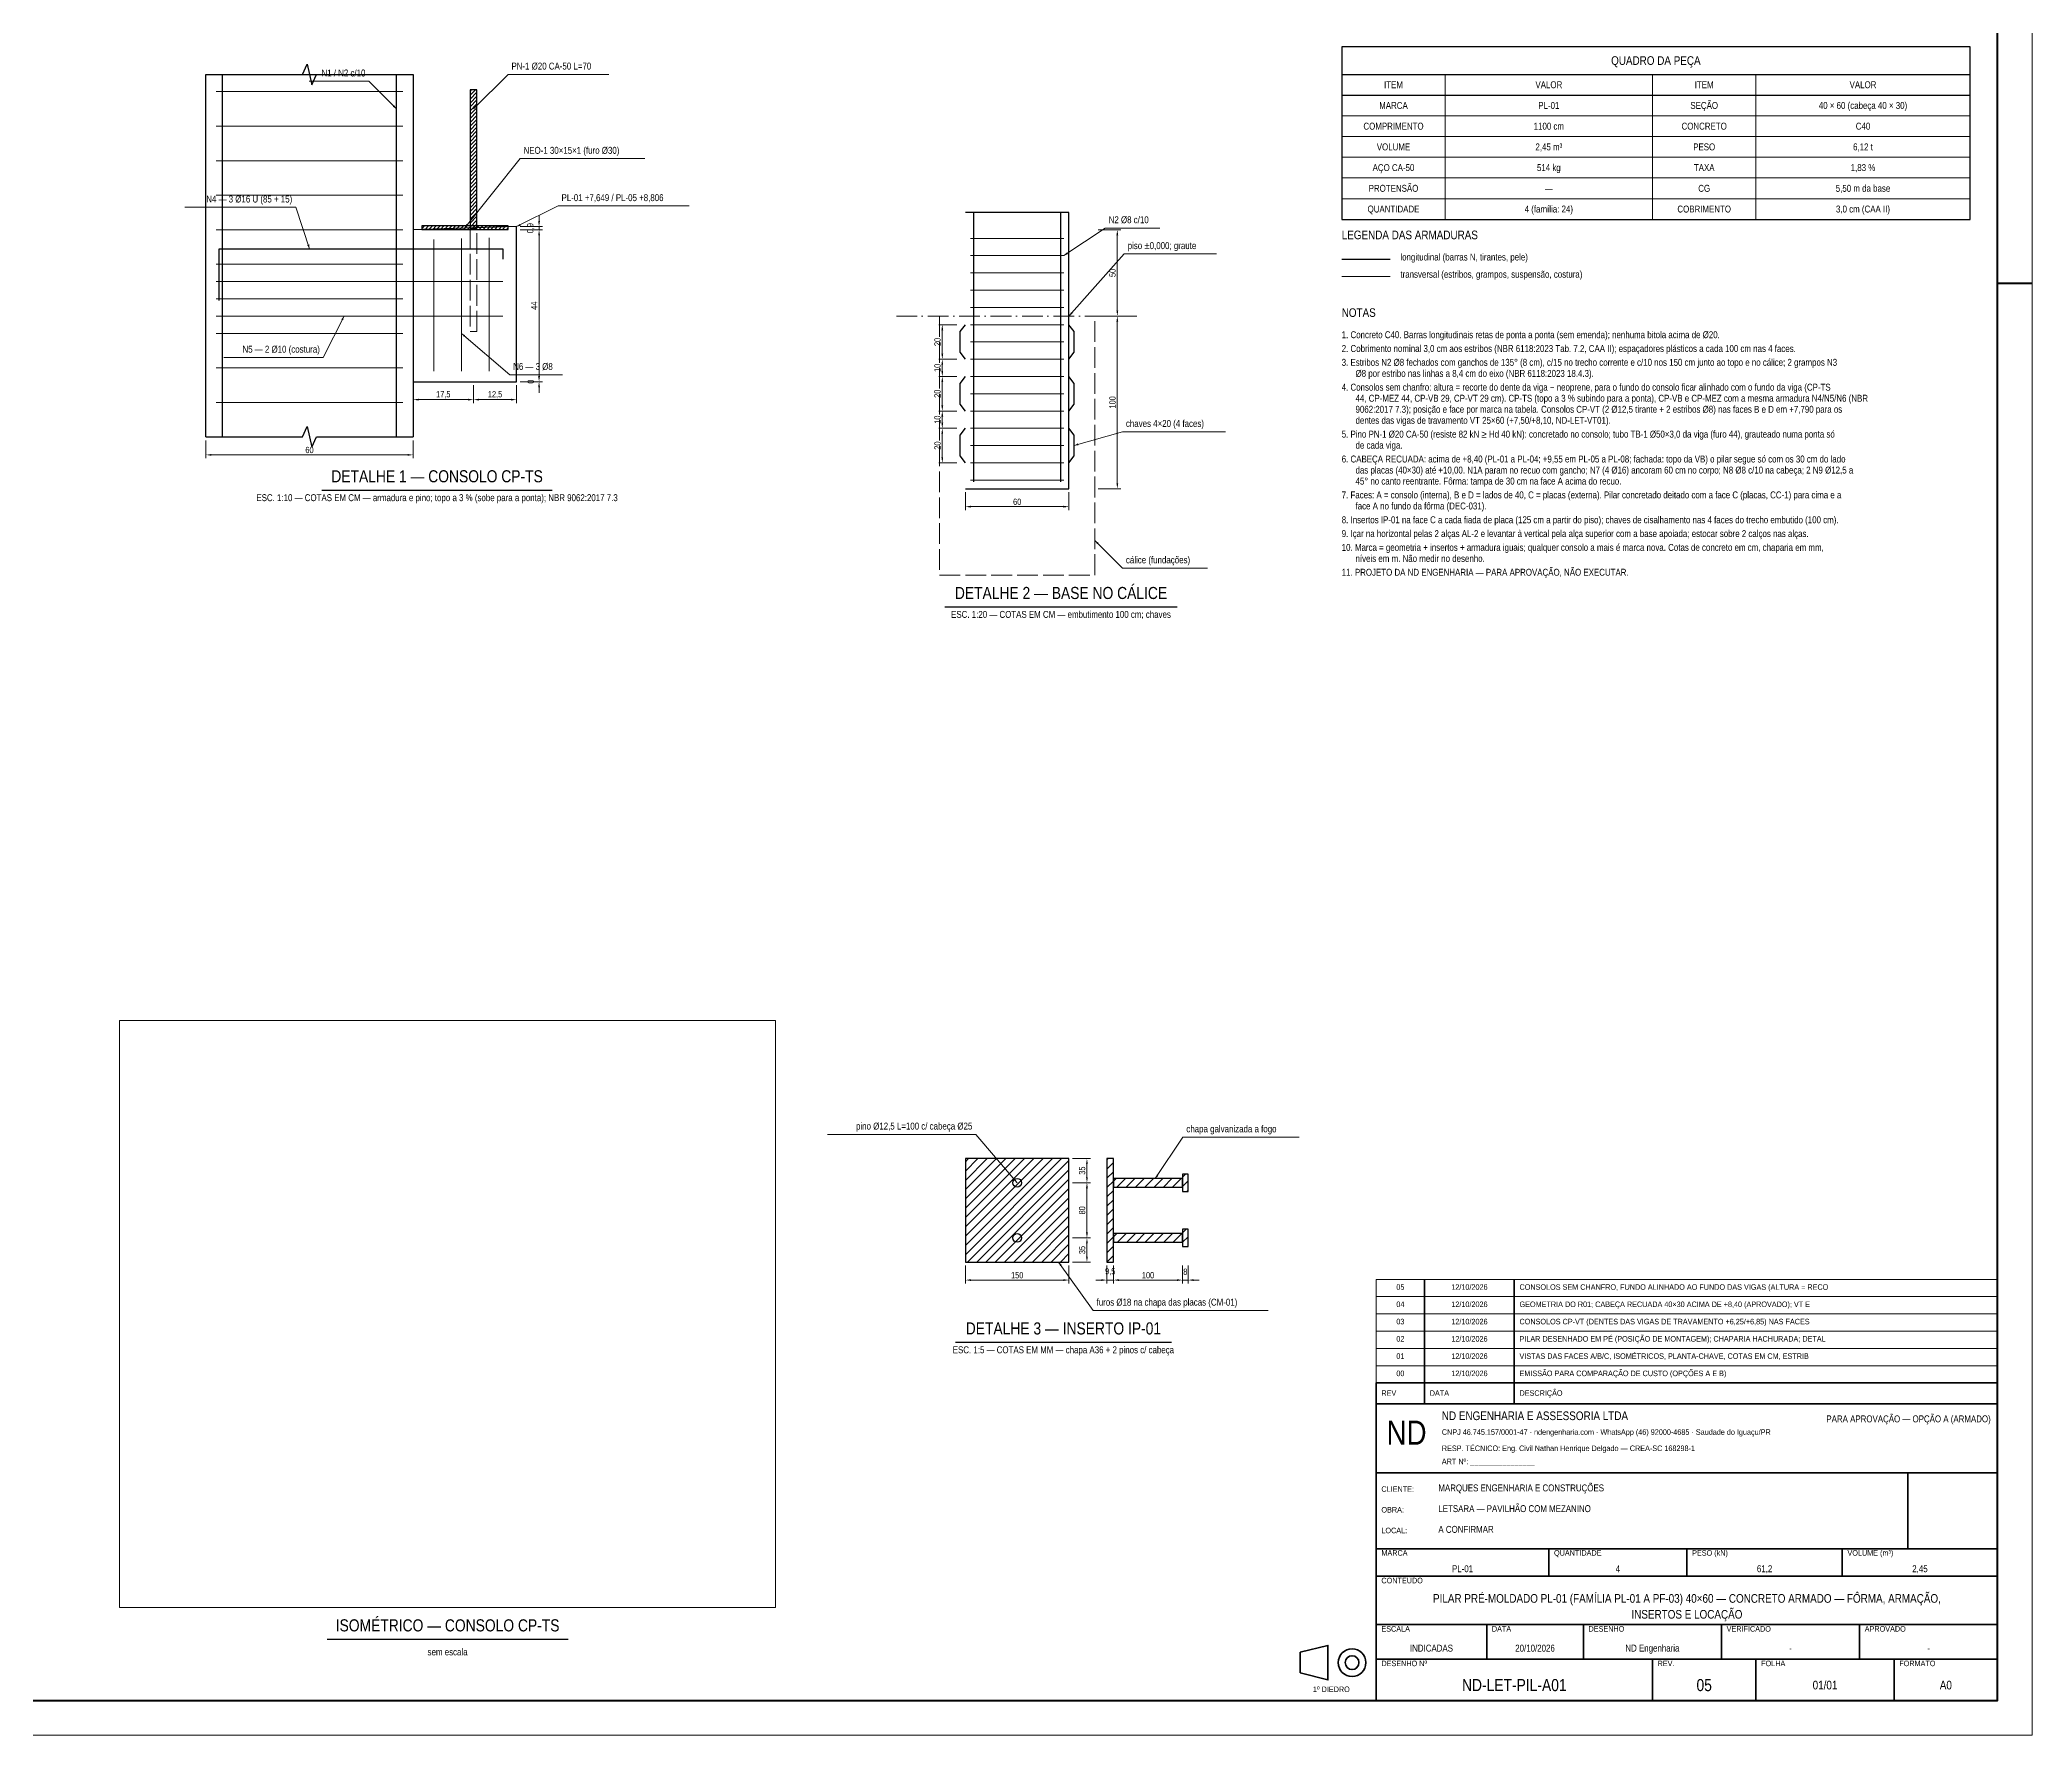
# Model space of a CAD drawing. Header units: millimetres. Extents: x 0 to 1189, y 0 to 841.
# Drawn here: x 612 to 1189, y 0 to 491 of the extents above; entities that cross this region are included whole.
import ezdxf
from ezdxf.enums import TextEntityAlignment as Align

# ---------------------------------------------------------------- set-up
doc = ezdxf.new("R2010")
doc.units = ezdxf.units.MM
doc.header["$LTSCALE"] = 0.5
doc.linetypes.add('ACAD_ISO02W100', pattern=[15, 12, -3])
doc.linetypes.add('ACAD_ISO10W100', pattern=[18, 12, -3, 0, -3])
for name, color, linetype, lineweight in [('ARM_TRANSV', 3, 'Continuous', 18), ('ARMADURA', 3, 'Continuous', 25), ('CARIMBO', 7, 'Continuous', 35), ('CARIMBO_FINO', 8, 'Continuous', 18), ('CHAMADA', 7, 'Continuous', 13), ('EIXO', 8, 'ACAD_ISO10W100', 13), ('HACHURA', 8, 'Continuous', 9), ('METALICA', 7, 'Continuous', 25), ('MOLDURA', 7, 'Continuous', 50), ('OCULTA', 8, 'ACAD_ISO02W100', 18), ('TABELA', 7, 'Continuous', 25), ('TABELA_FINA', 8, 'Continuous', 13), ('TEXTO', 7, 'Continuous', 18), ('TITULO', 7, 'Continuous', 25), ('VISTA', 7, 'Continuous', 25)]:
    doc.layers.add(name, color=color, linetype=linetype, lineweight=lineweight)
doc.layers.add('COTA', color=32, linetype='Continuous', lineweight=13, true_color=0x954a00)
doc.styles.add('ND', font='DejaVuSansCondensed.ttf')
doc.dimstyles.new('ND', dxfattribs={"dimtxt": 1.8, "dimasz": 1.6, "dimexe": 1, "dimexo": 1, "dimgap": 0.5, "dimtad": 1, "dimdec": 0, "dimtxsty": 'ND', "dimcen": 2.5, "dimclrd": 256, "dimclre": 256, "dimclrt": 256, "dimazin": 3, "dimtfac": 1, "dimtmove": 0, "dimatfit": 3, "dimlwd": 13, "dimlwe": 13})

msp = doc.modelspace()

# ---------------------------------------------------------------- hatches: boundary and pattern name
at = {"layer": 'HACHURA'}
h = msp.add_hatch(dxfattribs=at)
h.set_pattern_fill('ANSI31', color=256, scale=0.25)
h.paths.add_polyline_path([(736.5, 436.5), (738.5, 436.5), (738.5, 476.5), (736.5, 476.5)])
h = msp.add_hatch(dxfattribs=at)
h.set_pattern_fill('ANSI31', color=256, scale=0.25)
h.paths.add_polyline_path([(722.5, 436.1), (747.5, 436.1), (747.5, 437.1), (722.5, 437.1)])
h = msp.add_hatch(dxfattribs=at)
h.set_pattern_fill('ANSI31', color=256, scale=0.6)
h.paths.add_polyline_path([(880, 137), (910, 137), (910, 167), (880, 167)])
h = msp.add_hatch(dxfattribs=at)
h.set_pattern_fill('ANSI31', color=256, scale=0.6)
h.paths.add_polyline_path([(921, 137), (922.9, 137), (922.9, 167), (921, 167)])
h = msp.add_hatch(dxfattribs=at)
h.set_pattern_fill('ANSI31', color=256, scale=0.6)
h.paths.add_polyline_path([(942.9, 157.5), (944.5, 157.5), (944.5, 162.5), (942.9, 162.5)])
h = msp.add_hatch(dxfattribs=at)
h.set_pattern_fill('ANSI31', color=256, scale=0.6)
h.paths.add_polyline_path([(922.9, 158.75), (942.9, 158.75), (942.9, 161.25), (922.9, 161.25)])
h = msp.add_hatch(dxfattribs=at)
h.set_pattern_fill('ANSI31', color=256, scale=0.6)
h.paths.add_polyline_path([(922.9, 142.75), (942.9, 142.75), (942.9, 145.25), (922.9, 145.25)])
h = msp.add_hatch(dxfattribs=at)
h.set_pattern_fill('ANSI31', color=256, scale=0.6)
h.paths.add_polyline_path([(942.9, 141.5), (944.5, 141.5), (944.5, 146.5), (942.9, 146.5)])

# ---------------------------------------------------------------- linework, layer by layer
at = {"layer": 'ARM_TRANSV'}
for p, q in [((663, 476), (717, 476)), ((663, 466), (717, 466)), ((663, 456), (717, 456)), ((663, 446), (717, 446)), ((663, 436), (717, 436)), ((881.5, 433.5), (908.5, 433.5)), ((881.5, 428.5), (908.5, 428.5)), ((663, 426), (717, 426)), ((881.5, 423.5), (908.5, 423.5)), ((989, 422.5), (1003, 422.5)), ((663, 416), (717, 416)), ((881.5, 418.5), (908.5, 418.5)), ((881.5, 413.5), (908.5, 413.5)), ((663, 406), (717, 406)), ((881.5, 408.5), (908.5, 408.5)), ((881.5, 403.5), (908.5, 403.5)), ((881.5, 398.5), (908.5, 398.5)), ((663, 396), (717, 396)), ((881.5, 393.5), (908.5, 393.5)), ((881.5, 388.5), (908.5, 388.5)), ((663, 386), (717, 386)), ((881.5, 383.5), (908.5, 383.5)), ((881.5, 378.5), (908.5, 378.5)), ((881.5, 373.5), (908.5, 373.5)), ((881.5, 368.5), (908.5, 368.5)), ((881.5, 363.5), (908.5, 363.5))]:
    msp.add_line(p, q, dxfattribs=at)
for points in [[(726, 433.18), (726, 395)], [(734, 433.42), (734, 395)], [(742, 433.66), (742, 395)], [(746, 421), (663, 421)], [(746, 411), (663, 411)]]:
    msp.add_lwpolyline(points, dxfattribs=at)
at = {"layer": 'ARMADURA'}
for p, q in [((664.8, 376), (664.8, 481)), ((715.2, 376), (715.2, 481)), ((882.4, 363), (882.4, 441)), ((907.6, 363), (907.6, 441)), ((989, 427.5), (1003, 427.5))]:
    msp.add_line(p, q, dxfattribs=at)
for points in [[(663.8, 415.5), (663.8, 430.5), (746, 430.5)], [(746, 430.5), (746, 427.5)]]:
    msp.add_lwpolyline(points, dxfattribs=at)
at = {"layer": 'CARIMBO'}
for p, q in [((1013, 96), (1013, 132)), ((1039, 96), (1039, 132)), ((1153, 54), (1153, 76)), ((1049, 46), (1049, 54)), ((1089, 46), (1089, 54)), ((1134, 46), (1134, 54)), ((1031, 22), (1031, 32)), ((1059, 22), (1059, 32)), ((1099, 22), (1099, 32)), ((1139, 22), (1139, 32)), ((1079, 10), (1079, 22)), ((1109, 10), (1109, 22)), ((1149, 10), (1149, 22))]:
    msp.add_line(p, q, dxfattribs=at)
for points in [[(999, 96), (1179, 96), (1179, 102), (999, 102)], [(999, 76), (1179, 76), (1179, 96), (999, 96)], [(999, 54), (1179, 54), (1179, 76), (999, 76)], [(999, 46), (1179, 46), (1179, 54), (999, 54)], [(999, 32), (1179, 32), (1179, 46), (999, 46)], [(999, 22), (1179, 22), (1179, 32), (999, 32)], [(977, 18), (985, 16), (985, 26), (977, 24)], [(999, 10), (1179, 10), (1179, 22), (999, 22)]]:
    msp.add_lwpolyline(points, close=True, dxfattribs=at)
for radius in [4, 2]:
    msp.add_circle((992, 21), radius, dxfattribs=at)
at = {"layer": 'CARIMBO_FINO'}
for points in [[(0, 0), (1189, 0), (1189, 841), (0, 841)], [(635, 37), (825, 37), (825, 207), (635, 207)], [(999, 127), (1179, 127), (1179, 132), (999, 132)], [(999, 122), (1179, 122), (1179, 127), (999, 127)], [(999, 117), (1179, 117), (1179, 122), (999, 122)], [(999, 112), (1179, 112), (1179, 117), (999, 117)], [(999, 107), (1179, 107), (1179, 112), (999, 112)], [(999, 102), (1179, 102), (1179, 107), (999, 107)]]:
    msp.add_lwpolyline(points, close=True, dxfattribs=at)
at = {"layer": 'CHAMADA'}
for points in [[(737.5, 471), (747.5, 481), (776.7539, 481)], [(715.2, 471), (707.2, 479), (689.8564, 479)], [(735, 436.6), (751, 456.6), (787.1112, 456.6)], [(690, 430.5), (686, 442.5), (653.8955, 442.5)], [(750, 436.9), (762, 442.9), (800.0174, 442.9)], [(908.5, 428.5), (920.5, 436.5), (936.3245, 436.5)], [(910, 411), (926, 429), (952.7247, 429)], [(700, 411), (694, 399), (665.1909, 399)], [(734, 406), (748, 394), (763.3182, 394)], [(911.5, 373.5), (925.5, 377.5), (955.3674, 377.5)], [(917.5, 346), (925.5, 338), (950.076, 338)], [(895, 160), (883, 174), (840.069, 174)], [(935, 161.2), (943, 173.2), (976.708, 173.2)], [(907, 137), (917, 123), (967.7153, 123)]]:
    msp.add_lwpolyline(points, dxfattribs=at)
for points in [[(715.2, 471), (714.5636, 472.0607), (714.1393, 471.6364)], [(737.5, 471), (738.5607, 471.6364), (738.1364, 472.0607)], [(735, 436.6), (735.9839, 437.3496), (735.5154, 437.7245)], [(750, 436.9), (751.2075, 437.1683), (750.9391, 437.705)], [(690, 430.5), (689.9051, 431.7333), (689.3359, 431.5436)], [(908.5, 428.5), (909.6649, 428.916), (909.3321, 429.4153)], [(700, 411), (699.195, 410.0609), (699.7317, 409.7925)], [(910, 411), (911.0215, 411.6976), (910.573, 412.0962)], [(734, 406), (734.7159, 404.9913), (735.1063, 405.4468)], [(911.5, 373.5), (912.7362, 373.5412), (912.5714, 374.1181)], [(917.5, 346), (918.1364, 344.9393), (918.5607, 345.3636)], [(935, 161.2), (935.9153, 162.0321), (935.416, 162.3649)], [(895, 160), (894.4468, 161.1063), (893.9913, 160.7159)], [(907, 137), (907.4534, 135.8491), (907.9416, 136.1979)]]:
    msp.add_solid(points, dxfattribs=at)
at = {"layer": 'EIXO'}
msp.add_line((860, 411), (930, 411), dxfattribs=at)
at = {"layer": 'METALICA'}
for points in [[(736.5, 436.5), (738.5, 436.5), (738.5, 476.5), (736.5, 476.5)], [(722.5, 436.1), (747.5, 436.1), (747.5, 437.1), (722.5, 437.1)], [(880, 137), (910, 137), (910, 167), (880, 167)], [(921, 137), (922.9, 137), (922.9, 167), (921, 167)], [(942.9, 157.5), (944.5, 157.5), (944.5, 162.5), (942.9, 162.5)], [(922.9, 158.75), (942.9, 158.75), (942.9, 161.25), (922.9, 161.25)], [(922.9, 142.75), (942.9, 142.75), (942.9, 145.25), (922.9, 145.25)], [(942.9, 141.5), (944.5, 141.5), (944.5, 146.5), (942.9, 146.5)]]:
    msp.add_lwpolyline(points, close=True, dxfattribs=at)
at = {"layer": 'MOLDURA'}
msp.add_line((1179, 420.5), (1189, 420.5), dxfattribs=at)
msp.add_lwpolyline([(25, 10), (1179, 10), (1179, 831), (25, 831)], close=True, dxfattribs=at)
at = {"layer": 'OCULTA'}
msp.add_lwpolyline([(736.5, 406.5), (738.5, 406.5), (738.5, 436.5), (736.5, 436.5)], close=True, dxfattribs=at)
msp.add_lwpolyline([(872.5, 411), (872.5, 336), (917.5, 336), (917.5, 411)], dxfattribs=at)
at = {"layer": 'TABELA'}
msp.add_line((989, 475), (1171, 475), dxfattribs=at)
for points in [[(989, 481), (1171, 481), (1171, 489), (989, 489)], [(989, 439), (1171, 439), (1171, 489), (989, 489)]]:
    msp.add_lwpolyline(points, close=True, dxfattribs=at)
at = {"layer": 'TABELA_FINA'}
for p, q in [((1019, 481), (1019, 439)), ((1079, 481), (1079, 439)), ((1109, 481), (1109, 439)), ((989, 469), (1171, 469)), ((989, 463), (1171, 463)), ((989, 457), (1171, 457)), ((989, 451), (1171, 451)), ((989, 445), (1171, 445)), ((989, 439), (1171, 439))]:
    msp.add_line(p, q, dxfattribs=at)
at = {"layer": 'TITULO'}
for p, q in [((693.5881, 360.6), (760.3248, 360.6)), ((874, 326.8), (941.3674, 326.8)), ((877.1253, 113.8), (939.6517, 113.8)), ((695.1067, 27.8), (764.8933, 27.8))]:
    msp.add_line(p, q, dxfattribs=at)
at = {"layer": 'VISTA'}
for points in [[(660, 481), (688, 481), (689.3, 484), (690.7, 478), (692, 481), (720, 481)], [(660, 376), (660, 481), (720, 481), (720, 376)], [(880, 361), (910, 361), (910, 441), (880, 441)], [(720, 392), (750, 392), (750, 436.9), (720, 436)], [(880, 398.5), (878.5, 400.5), (878.5, 406.5), (880, 408.5)], [(910, 398.5), (911.5, 400.5), (911.5, 406.5), (910, 408.5)], [(880, 383.5), (878.5, 385.5), (878.5, 391.5), (880, 393.5)], [(910, 383.5), (911.5, 385.5), (911.5, 391.5), (910, 393.5)], [(660, 376), (688, 376), (689.3, 379), (690.7, 373), (692, 376), (720, 376)], [(880, 368.5), (878.5, 370.5), (878.5, 376.5), (880, 378.5)], [(910, 368.5), (911.5, 370.5), (911.5, 376.5), (910, 378.5)]]:
    msp.add_lwpolyline(points, dxfattribs=at)
for centre in [(895, 160), (895, 144)]:
    msp.add_circle(centre, 1.25, dxfattribs=at)

# ---------------------------------------------------------------- texts
at = {"layer": 'TEXTO', "style": 'ND'}
for s, p in [('N1 / N2 c/10', (706.2, 479.8)), ('N4 — 3 Ø16 U (85 + 15)', (685, 443.3)), ('N5 — 2 Ø10 (costura)', (693, 399.8)), ('pino Ø12,5 L=100 c/ cabeça Ø25', (882, 174.8))]:
    msp.add_text(s, height=2, dxfattribs=at).set_placement(p, align=Align.BOTTOM_RIGHT)
for s, height, p in [('PN-1 Ø20 CA-50 L=70', 2, (748.5, 481.8)), ('NEO-1 30×15×1 (furo Ø30)', 2, (752, 457.4)), ('PL-01 +7,649 / PL-05 +8,806', 2, (763, 443.7)), ('N2 Ø8 c/10', 2, (921.5, 437.3)), ('piso ±0,000; graute', 2, (927, 429.8)), ('longitudinal (barras N, tirantes, pele)', 2, (1006, 426.5)), ('transversal (estribos, grampos, suspensão, costura)', 2, (1006, 421.5)), ('1. Concreto C40. Barras longitudinais retas de ponta a ponta (sem emenda); nenhuma bitola acima de Ø20.', 2, (989, 404)), ('3. Estribos N2 Ø8 fechados com ganchos de 135° (8 cm), c/15 no trecho corrente e c/10 nos 150 cm junto ao topo e no cálice; 2 grampos N3', 2, (989, 396)), ('2. Cobrimento nominal 3,0 cm aos estribos (NBR 6118:2023 Tab. 7.2, CAA II); espaçadores plásticos a cada 100 cm nas 4 faces.', 2, (989, 400)), ('N6 — 3 Ø8', 2, (749, 394.8)), ('Ø8 por estribo nas linhas a 8,4 cm do eixo (NBR 6118:2023 18.4.3).', 2, (993, 392.8)), ('4. Consolos sem chanfro: altura = recorte do dente da viga − neoprene, para o fundo do consolo ficar alinhado com o fundo da viga (CP-TS', 2, (989, 388.8)), ('44, CP-MEZ 44, CP-VB 29, CP-VT 29 cm). CP-TS (topo a 3 % subindo para a ponta), CP-VB e CP-MEZ com a mesma armadura N4/N5/N6 (NBR', 2, (993, 385.6)), ('chaves 4×20 (4 faces)', 2, (926.5, 378.3)), ('dentes das vigas de travamento VT 25×60 (+7,50/+8,10, ND-LET-VT01).', 2, (993, 379.2)), ('9062:2017 7.3); posição e face por marca na tabela. Consolos CP-VT (2 Ø12,5 tirante + 2 estribos Ø8) nas faces B e D em +7,790 para os', 2, (993, 382.4)), ('5. Pino PN-1 Ø20 CA-50 (resiste 82 kN ≥ Hd 40 kN): concretado no consolo; tubo TB-1 Ø50×3,0 da viga (furo 44), grauteado numa ponta só', 2, (989, 375.2)), ('6. CABEÇA RECUADA: acima de +8,40 (PL-01 a PL-04; +9,55 em PL-05 a PL-08; fachada: topo da VB) o pilar segue só com os 30 cm do lado', 2, (989, 368)), ('de cada viga.', 2, (993, 372)), ('45° no canto reentrante. Fôrma: tampa de 30 cm na face A acima do recuo.', 2, (993, 361.6)), ('das placas (40×30) até +10,00. N1A param no recuo com gancho; N7 (4 Ø16) ancoram 60 cm no corpo; N8 Ø8 c/10 na cabeça; 2 N9 Ø12,5 a', 2, (993, 364.8)), ('7. Faces: A = consolo (interna), B e D = lados de 40, C = placas (externa). Pilar concretado deitado com a face C (placas, CC-1) para cima e a', 2, (989, 357.6)), ('8. Insertos IP-01 na face C a cada fiada de placa (125 cm a partir do piso); chaves de cisalhamento nas 4 faces do trecho embutido (100 cm).', 2, (989, 350.4)), ('face A no fundo da fôrma (DEC-031).', 2, (993, 354.4)), ('9. Içar na horizontal pelas 2 alças AL-2 e levantar à vertical pela alça superior com a base apoiada; estocar sobre 2 calços nas alças.', 2, (989, 346.4)), ('cálice (fundações)', 2, (926.5, 338.8)), ('10. Marca = geometria + insertos + armadura iguais; qualquer consolo a mais é marca nova. Cotas de concreto em cm, chaparia em mm,', 2, (989, 342.4)), ('níveis em m. Não medir no desenho.', 2, (993, 339.2)), ('11. PROJETO DA ND ENGENHARIA — PARA APROVAÇÃO, NÃO EXECUTAR.', 2, (989, 335.2)), ('chapa galvanizada a fogo', 2, (944, 174)), ('CONSOLOS SEM CHANFRO, FUNDO ALINHADO AO FUNDO DAS VIGAS (ALTURA = RECO', 1.6, (1040.5, 128.5)), ('furos Ø18 na chapa das placas (CM-01)', 2, (918, 123.8)), ('GEOMETRIA DO R01; CABEÇA RECUADA 40×30 ACIMA DE +8,40 (APROVADO); VT E', 1.6, (1040.5, 123.5)), ('CONSOLOS CP-VT (DENTES DAS VIGAS DE TRAVAMENTO +6,25/+6,85) NAS FACES ', 1.6, (1040.5, 118.5)), ('PILAR DESENHADO EM PÉ (POSIÇÃO DE MONTAGEM); CHAPARIA HACHURADA; DETAL', 1.6, (1040.5, 113.5)), ('VISTAS DAS FACES A/B/C, ISOMÉTRICOS, PLANTA-CHAVE, COTAS EM CM, ESTRIB', 1.6, (1040.5, 108.5)), ('EMISSÃO PARA COMPARAÇÃO DE CUSTO (OPÇÕES A E B)', 1.6, (1040.5, 103.5)), ('REV', 1.6, (1000.5, 97.8)), ('DATA', 1.6, (1014.5, 97.8)), ('DESCRIÇÃO', 1.6, (1040.5, 97.8)), ('CNPJ 46.745.157/0001-47 · ndengenharia.com · WhatsApp (46) 92000-4685 · Saudade do Iguaçu/PR', 1.6, (1018, 86.5)), ('RESP. TÉCNICO: Eng. Civil Nathan Henrique Delgado — CREA-SC 168298-1', 1.6, (1018, 81.8)), ('ART Nº: ________________', 1.6, (1018, 78)), ('CLIENTE:', 1.6, (1000.5, 70)), ('MARQUES ENGENHARIA E CONSTRUÇÕES', 2, (1017, 70)), ('OBRA:', 1.6, (1000.5, 64)), ('LETSARA — PAVILHÃO COM MEZANINO', 2, (1017, 64)), ('LOCAL:', 1.6, (1000.5, 58)), ('A CONFIRMAR', 2, (1017, 58)), ('MARCA', 1.6, (1000.5, 51.5)), ('QUANTIDADE', 1.6, (1050.5, 51.5)), ('PESO (kN)', 1.6, (1090.5, 51.5)), ('VOLUME (m³)', 1.6, (1135.5, 51.5)), ('CONTEÚDO', 1.6, (1000.5, 43.5)), ('ESCALA', 1.6, (1000.5, 29.5)), ('DATA', 1.6, (1032.5, 29.5)), ('DESENHO', 1.6, (1060.5, 29.5)), ('VERIFICADO', 1.6, (1100.5, 29.5)), ('APROVADO', 1.6, (1140.5, 29.5)), ('DESENHO Nº', 1.6, (1000.5, 19.5)), ('REV.', 1.6, (1080.5, 19.5)), ('FOLHA', 1.6, (1110.5, 19.5)), ('FORMATO', 1.6, (1150.5, 19.5))]:
    msp.add_text(s, height=height, dxfattribs=at).set_placement(p, align=Align.BOTTOM_LEFT)
for s, p in [('VALOR', (1049, 478)), ('VALOR', (1140, 478)), ('ITEM', (1004, 478)), ('SEÇÃO', (1094, 472)), ('ITEM', (1094, 478)), ('MARCA', (1004, 472)), ('PL-01', (1049, 472)), ('40 × 60 (cabeça 40 × 30)', (1140, 472)), ('COMPRIMENTO', (1004, 466)), ('1100 cm', (1049, 466)), ('CONCRETO', (1094, 466)), ('C40', (1140, 466)), ('VOLUME', (1004, 460)), ('2,45 m³', (1049, 460)), ('PESO', (1094, 460)), ('6,12 t', (1140, 460)), ('AÇO CA-50', (1004, 454)), ('514 kg', (1049, 454)), ('TAXA', (1094, 454)), ('1,83 %', (1140, 454)), ('PROTENSÃO', (1004, 448)), ('—', (1049, 448)), ('CG', (1094, 448)), ('5,50 m da base', (1140, 448)), ('QUANTIDADE', (1004, 442)), ('4 (família: 24)', (1049, 442)), ('COBRIMENTO', (1094, 442)), ('3,0 cm (CAA II)', (1140, 442)), ('INDICADAS', (1015, 25.2)), ('20/10/2026', (1045, 25.2)), ('ND Engenharia', (1079, 25.2)), ('-', (1119, 25.2)), ('-', (1159, 25.2))]:
    msp.add_text(s, height=2, dxfattribs=at).set_placement(p, align=Align.MIDDLE_CENTER)
for s, height, p in [('ESC. 1:10 — COTAS EM CM — armadura e pino; topo a 3 % (sobe para a ponta); NBR 9062:2017 7.3', 2, (726.9565, 356.8)), ('ESC. 1:20 — COTAS EM CM — embutimento 100 cm; chaves', 2, (907.6837, 323)), ('05', 1.6, (1006, 128.5)), ('12/10/2026', 1.6, (1026, 128.5)), ('04', 1.6, (1006, 123.5)), ('12/10/2026', 1.6, (1026, 123.5)), ('03', 1.6, (1006, 118.5)), ('02', 1.6, (1006, 113.5)), ('12/10/2026', 1.6, (1026, 118.5)), ('12/10/2026', 1.6, (1026, 113.5)), ('ESC. 1:5 — COTAS EM MM — chapa A36 + 2 pinos c/ cabeça', 2, (908.3885, 110)), ('01', 1.6, (1006, 108.5)), ('12/10/2026', 1.6, (1026, 108.5)), ('00', 1.6, (1006, 103.5)), ('12/10/2026', 1.6, (1026, 103.5)), ('sem escala', 2, (730, 22.5)), ('1º DIEDRO', 1.6, (986, 12))]:
    msp.add_text(s, height=height, dxfattribs=at).set_placement(p, align=Align.BOTTOM_CENTER)
at = {"layer": 'TITULO', "style": 'ND'}
for s, height, p in [('QUADRO DA PEÇA', 2.5, (1080, 485)), ('PL-01', 2, (1024, 48.2)), ('4', 2, (1069, 48.2)), ('61,2', 2, (1111.5, 48.2)), ('2,45', 2, (1156.5, 48.2)), ('PILAR PRÉ-MOLDADO PL-01 (FAMÍLIA PL-01 A PF-03) 40×60 — CONCRETO ARMADO — FÔRMA, ARMAÇÃO,', 2.5, (1089, 39.6)), ('INSERTOS E LOCAÇÃO', 2.5, (1089, 35)), ('ND-LET-PIL-A01', 3.5, (1039, 14.5)), ('05', 3.5, (1094, 14.5)), ('01/01', 2.5, (1129, 14.5)), ('A0', 2.5, (1164, 14.5))]:
    msp.add_text(s, height=height, dxfattribs=at).set_placement(p, align=Align.MIDDLE_CENTER)
for s, height, p in [('LEGENDA DAS ARMADURAS', 2.5, (989, 432.5)), ('NOTAS', 2.5, (989, 410)), ('ND ENGENHARIA E ASSESSORIA LTDA', 2.5, (1018, 90.5)), ('ND', 7, (1002, 82))]:
    msp.add_text(s, height=height, dxfattribs=at).set_placement(p, align=Align.BOTTOM_LEFT)
for s, p in [('DETALHE 1 — CONSOLO CP-TS', (726.9565, 361.8)), ('DETALHE 2 — BASE NO CÁLICE', (907.6837, 328)), ('DETALHE 3 — INSERTO IP-01', (908.3885, 115)), ('ISOMÉTRICO — CONSOLO CP-TS', (730, 29))]:
    msp.add_text(s, height=3.5, dxfattribs=at).set_placement(p, align=Align.BOTTOM_CENTER)
msp.add_text('PARA APROVAÇÃO — OPÇÃO A (ARMADO)', height=2, dxfattribs=at).set_placement((1177, 90), align=Align.BOTTOM_RIGHT)

# ---------------------------------------------------------------- dimensions: what is measured, and where the dimension line sits
at = {"layer": 'COTA'}
for base, p1, p2, override in [((756.5, 436), (750, 436), (750, 436.9), {"dimdec": 1, "dimlfac": 1, "dimzin": 8}), ((756.5, 392), (750, 392), (750, 436), {"dimdec": 1, "dimlfac": 1, "dimzin": 8}), ((924, 411), (917.5, 411), (917.5, 436), {"dimdec": 1, "dimlfac": 2, "dimzin": 8}), ((924, 361), (917.5, 361), (917.5, 411), {"dimdec": 1, "dimlfac": 2, "dimzin": 8}), ((873.3, 398.5), (878.5, 398.5), (878.5, 408.5), {"dimdec": 1, "dimlfac": 2, "dimzin": 8}), ((873.3, 393.5), (878.5, 393.5), (878.5, 398.5), {"dimdec": 1, "dimlfac": 2, "dimzin": 8}), ((756.5, 392), (750, 392), (750, 392), {"dimdec": 1, "dimlfac": 1, "dimzin": 8}), ((873.3, 383.5), (878.5, 383.5), (878.5, 393.5), {"dimdec": 1, "dimlfac": 2, "dimzin": 8}), ((873.3, 378.5), (878.5, 378.5), (878.5, 383.5), {"dimdec": 1, "dimlfac": 2, "dimzin": 8}), ((873.3, 368.5), (878.5, 368.5), (878.5, 378.5), {"dimdec": 1, "dimlfac": 2, "dimzin": 8}), ((915.2, 160), (910, 160), (910, 167), {"dimdec": 1, "dimlfac": 5, "dimzin": 8}), ((915.2, 144), (910, 144), (910, 160), {"dimdec": 1, "dimlfac": 5, "dimzin": 8}), ((915.2, 137), (910, 137), (910, 144), {"dimdec": 1, "dimlfac": 5, "dimzin": 8})]:
    msp.add_linear_dim(base=base, p1=p1, p2=p2, angle=90, dimstyle='ND', override=override, dxfattribs=at).render()
for base, p1, p2, override in [((720, 386.8), (720, 392), (737.5, 392), {"dimdec": 1, "dimlfac": 1, "dimzin": 8}), ((737.5, 386.8), (737.5, 392), (750, 392), {"dimdec": 1, "dimlfac": 1, "dimzin": 8}), ((660, 370.8), (660, 376), (720, 376), {"dimdec": 1, "dimlfac": 1, "dimzin": 8}), ((880, 355.8), (880, 361), (910, 361), {"dimdec": 1, "dimlfac": 2, "dimzin": 8}), ((880, 131.8), (880, 137), (910, 137), {"dimdec": 1, "dimlfac": 5, "dimzin": 8}), ((921, 131.8), (921, 137), (922.9, 137), {"dimdec": 1, "dimlfac": 5, "dimzin": 8}), ((922.9, 131.8), (922.9, 137), (942.9, 137), {"dimdec": 1, "dimlfac": 5, "dimzin": 8}), ((942.9, 131.8), (942.9, 137), (944.5, 137), {"dimdec": 1, "dimlfac": 5, "dimzin": 8})]:
    msp.add_linear_dim(base=base, p1=p1, p2=p2, dimstyle='ND', override=override, dxfattribs=at).render()

doc.saveas('drawing.dxf')
